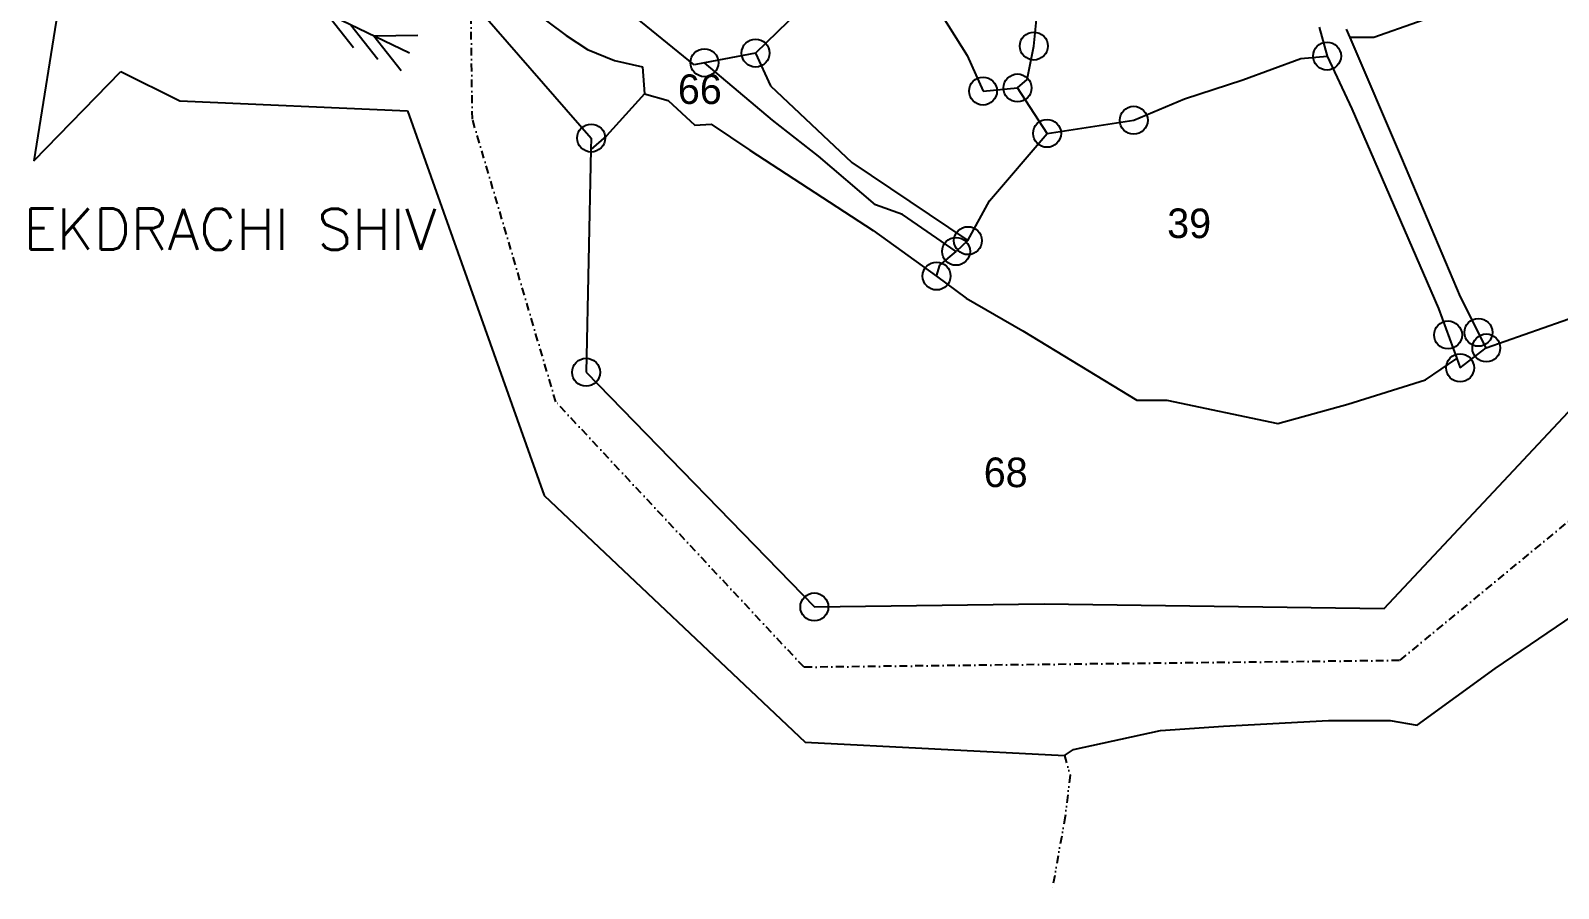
# Model space of a CAD drawing. Header units: metres. Extents: x 281411 to 286097, y 2026212 to 2030446.
# Drawn here: x 284230 to 285202, y 2026212 to 2026758 of the extents above; entities that cross this region are included whole.
import ezdxf
from ezdxf.enums import TextEntityAlignment as Align

# ---------------------------------------------------------------- set-up
doc = ezdxf.new("R2010")
doc.units = ezdxf.units.M
doc.linetypes.add('DASHDOT', pattern=[1, 0.5, -0.25, 0, -0.25])
doc.linetypes.add('DIVIDE', pattern=[1.25, 0.5, -0.25, 0, -0.25, 0, -0.25])
for name, color, linetype in [('OFF', 1, 'Continuous'), ('POLY_PARCEL', 6, 'Continuous'), ('POLY_ROAD', 30, 'Continuous'), ('POLY_WATER', 4, 'Continuous'), ('TEXT_MAPOUT', 7, 'Continuous'), ('TEXT_PARCEL', 7, 'Continuous'), ('V_BOUND_STREAM_LINE', 7, 'DASHDOT'), ('V_DIVIDE_LINE', 7, 'DIVIDE')]:
    doc.layers.add(name, color=color, linetype=linetype)
doc.styles.get("Standard").update_dxf_attribs({"font": 'simplex.shx'})
doc.styles.add('TEXT_MAP', font='')
doc.styles.get('TEXT_MAP').set_extended_font_data('Kruti Dev 050')

msp = doc.modelspace()

# ---------------------------------------------------------------- linework, layer by layer
for points in [[(284315.18, 2026818.55), (284471.43, 2026743.32)], [(284418.53, 2026768.79), (284435.85, 2026746.69)], [(284433.87, 2026761.41), (284451.2, 2026739.3)], [(284448.73, 2026754.25), (284476.81, 2026754.49)], [(284448.73, 2026754.25), (284466.06, 2026732.15)]]:
    msp.add_lwpolyline(points)
for centre in [(284868.6, 2026747.66), (284659.07, 2026737.05), (284691.58, 2026743.17), (285055.12, 2026741.26), (284836.27, 2026719.05), (284858.2, 2026721.01), (284932.15, 2026700.47), (284587.01, 2026689.15), (284877, 2026692.13), (284826.68, 2026623.89), (284819.12, 2026617.08), (284806.72, 2026601.39), (285132.09, 2026563.92), (285151.44, 2026565.56), (285156.43, 2026555.67), (285139.78, 2026543), (284583.8, 2026540.2), (284728.97, 2026390.93)]:
    msp.add_circle(centre, 8.88)
at = {"layer": 'OFF'}
msp.add_line((284270.18, 2026910.26), (284232.36, 2026674.56), dxfattribs=at)
at = {"layer": 'POLY_PARCEL'}
for p, q in [((284868.6, 2026747.66), (284872.19, 2026784.62)), ((284652.5, 2026735.82), (284605.08, 2026774.41)), ((284800.25, 2026782.89), (284826.1, 2026741.69)), ((284548.7, 2026771.06), (284571.07, 2026754.44)), ((284719.1, 2026769.75), (284691.58, 2026743.17)), ((285140.46, 2026772.66), (285084.89, 2026753.05)), ((284571.07, 2026754.44), (284584.73, 2026745.48)), ((284584.73, 2026745.48), (284601.82, 2026738.56)), ((284864.39, 2026726.46), (284868.6, 2026747.66)), ((285084.89, 2026753.05), (285069.92, 2026753.07)), ((284601.82, 2026738.56), (284619.61, 2026734.37)), ((284659.07, 2026737.05), (284652.5, 2026735.82)), ((284691.58, 2026743.17), (284659.07, 2026737.05)), ((284702.35, 2026700.45), (284659.07, 2026737.05)), ((284691.58, 2026743.17), (284701.08, 2026722.36)), ((284826.1, 2026741.69), (284836.27, 2026719.05)), ((285001.45, 2026726.17), (285038.5, 2026739.7)), ((285038.5, 2026739.7), (285055.12, 2026741.26)), ((284619.61, 2026734.37), (284620.91, 2026717.25)), ((284858.2, 2026721.01), (284864.39, 2026726.46)), ((284964.4, 2026714.02), (285001.45, 2026726.17)), ((284620.91, 2026717.25), (284596.81, 2026690.66)), ((284620.91, 2026717.25), (284635.96, 2026713.07)), ((284701.08, 2026722.36), (284752.92, 2026673.52)), ((284836.27, 2026719.05), (284858.2, 2026721.01)), ((284877, 2026692.13), (284858.2, 2026721.01)), ((284635.96, 2026713.07), (284653.01, 2026697.25)), ((284932.15, 2026700.47), (284964.4, 2026714.02)), ((284653.01, 2026697.25), (284663.29, 2026697.89)), ((284663.29, 2026697.89), (284687.88, 2026681.34)), ((284731.71, 2026677.72), (284702.35, 2026700.45)), ((284877, 2026692.13), (284932.15, 2026700.47)), ((284596.81, 2026690.66), (284586.85, 2026681.81)), ((284840.5, 2026649.16), (284877, 2026692.13)), ((284687.88, 2026681.34), (284766.43, 2026630.33)), ((284767.87, 2026646.75), (284731.71, 2026677.72)), ((284752.92, 2026673.52), (284826.68, 2026623.89)), ((284826.68, 2026623.89), (284840.5, 2026649.16)), ((284784.97, 2026640.51), (284767.87, 2026646.75)), ((284819.12, 2026617.08), (284784.97, 2026640.51)), ((284766.43, 2026630.33), (284806.72, 2026601.39)), ((284826.68, 2026623.89), (284819.12, 2026617.08)), ((284808.8, 2026608.23), (284819.12, 2026617.08)), ((284806.72, 2026601.39), (284808.8, 2026608.23)), ((284806.72, 2026601.39), (284825.45, 2026587.3)), ((284825.45, 2026587.3), (284861.67, 2026566.6)), ((285156.43, 2026555.67), (285216.83, 2026576.92)), ((284861.67, 2026566.6), (284934.08, 2026522.45)), ((285117.73, 2026535.32), (285137.61, 2026548.9)), ((285068.34, 2026519.79), (285117.73, 2026535.32)), ((284934.08, 2026522.45), (284953.26, 2026522.37)), ((284953.26, 2026522.37), (285023.76, 2026507.67)), ((285023.76, 2026507.67), (285068.34, 2026519.79))]:
    msp.add_line(p, q, dxfattribs=at)
at = {"layer": 'POLY_ROAD'}
for p, q in [((285050.1, 2026759.77), (285055.12, 2026741.26)), ((285069.92, 2026753.07), (285067.5, 2026758.49)), ((285102.75, 2026676.41), (285069.92, 2026753.07)), ((285055.12, 2026741.26), (285070.99, 2026707.79)), ((285070.99, 2026707.79), (285125.92, 2026580.67)), ((285139.99, 2026588.26), (285102.75, 2026676.41)), ((285125.92, 2026580.67), (285137.61, 2026548.9)), ((285156.43, 2026555.67), (285139.99, 2026588.26)), ((285139.78, 2026543), (285156.43, 2026555.67)), ((285137.61, 2026548.9), (285139.78, 2026543))]:
    msp.add_line(p, q, dxfattribs=at)
at = {"layer": 'POLY_WATER'}
for p, q in [((284510.42, 2026776.86), (284587.01, 2026689.15)), ((284232.36, 2026674.56), (284287.9, 2026731.46)), ((284287.9, 2026731.46), (284325.4, 2026712.9)), ((284325.4, 2026712.9), (284470.25, 2026706.53)), ((284470.25, 2026706.53), (284557.11, 2026461.85)), ((284587.01, 2026689.15), (284586.85, 2026681.81)), ((284586.85, 2026681.81), (284583.8, 2026540.2)), ((284232.36, 2026674.56), (284232.36, 2026674.56)), ((285091.44, 2026389.98), (285252.61, 2026561.99)), ((284583.8, 2026540.2), (284728.97, 2026390.93)), ((284557.11, 2026461.85), (284723.21, 2026304.87)), ((284728.97, 2026390.93), (284875.08, 2026392.86)), ((284875.08, 2026392.86), (285091.44, 2026389.98)), ((285162.16, 2026351.73), (285217.62, 2026389.59)), ((285112.43, 2026315.76), (285162.16, 2026351.73)), ((284989.2, 2026315.1), (285055.94, 2026318.61)), ((285055.94, 2026318.61), (285095.29, 2026318.69)), ((285095.29, 2026318.69), (285112.43, 2026315.76)), ((284893.81, 2026300.29), (284949.15, 2026312.42)), ((284949.15, 2026312.42), (284989.2, 2026315.1)), ((284723.21, 2026304.87), (284888.08, 2026296.51)), ((284888.08, 2026296.51), (284893.81, 2026300.29))]:
    msp.add_line(p, q, dxfattribs=at)
at = {"layer": 'V_BOUND_STREAM_LINE', "ltscale": 10}
for p, q in [((284511.43, 2026701.24), (284510.42, 2026776.86)), ((284564.55, 2026521.31), (284511.43, 2026701.24)), ((284511.43, 2026701.24), (284511.43, 2026701.24)), ((284511.43, 2026701.24), (284511.43, 2026701.24)), ((284722.41, 2026352.58), (284564.55, 2026521.31)), ((285300.19, 2026520.77), (285101.18, 2026356.86)), ((285101.18, 2026356.86), (284722.41, 2026352.58))]:
    msp.add_line(p, q, dxfattribs=at)
at = {"layer": 'V_DIVIDE_LINE', "ltscale": 10}
for p, q in [((284888.08, 2026296.51), (284891.67, 2026284.01)), ((284891.67, 2026284.01), (284888.56, 2026257.64)), ((284888.56, 2026257.64), (284880.39, 2026211.89))]:
    msp.add_line(p, q, dxfattribs=at)

# ---------------------------------------------------------------- texts
at = {"layer": 'TEXT_MAPOUT'}
msp.add_text('EKDRACHI SHIV', height=26.0922, rotation=359.97431, dxfattribs=at).set_placement((284357.3, 2026618.13), align=Align.CENTER)
at = {"layer": 'TEXT_PARCEL', "style": 'TEXT_MAP'}
for s, p in [('66', (284656.08, 2026710.83)), ('39', (284967.37, 2026625.53)), ('68', (284850.66, 2026467.15))]:
    msp.add_text(s, height=18.786, rotation=359.74128, dxfattribs=at).set_placement(p, align=Align.CENTER)

doc.saveas('drawing.dxf')
